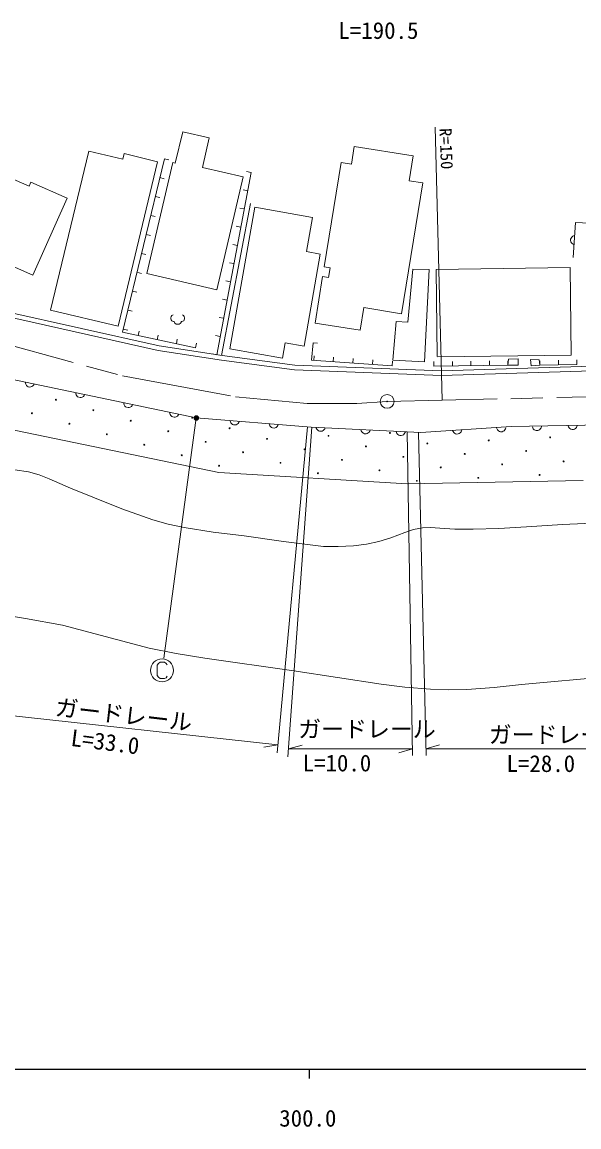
# Model space of a CAD drawing. Units: millimetres, scale not verified. Extents: x 40000 to 680000, y 20000 to 380000.
# Drawn here: x 336668 to 397422, y 198715 to 319212 of the extents above; entities that cross this region are included whole.
import ezdxf
from ezdxf.enums import TextEntityAlignment as Align

# ---------------------------------------------------------------- set-up
doc = ezdxf.new("R2010")
doc.units = ezdxf.units.MM
doc.header["$LTSCALE"] = 1000
doc.linetypes.add('CHAIN', pattern=[18.5, 12, -1.5, 3.5, -1.5])
for name, color, linetype, lineweight in [('M-BGD', 7, 'Continuous', 13), ('M-BGD-EXST', 7, 'Continuous', 13), ('M-BMK', 2, 'CHAIN', 13), ('M-BMK-SRVR', 3, 'Continuous', 13), ('M-STR-HTXT', 7, 'Continuous', 13), ('M-TTL-BAND', 7, 'Continuous', 25)]:
    doc.layers.add(name, color=color, linetype=linetype, lineweight=lineweight)
doc.styles.add('ＭＳ ゴシック', font='')
doc.styles.get('ＭＳ ゴシック').set_extended_font_data('MS Gothic')

msp = doc.modelspace()

# ---------------------------------------------------------------- linework, layer by layer
at = {"layer": 'M-BGD'}
for p, q in [((354194, 307257), (353387, 303818)), ((357090, 306578), (354194, 307257)), ((356337, 303365), (357090, 306578)), ((343935, 305138), (339782, 287793)), ((347642, 304251), (343935, 305138)), ((347789, 304864), (347642, 304251)), ((351446, 303989), (347789, 304864)), ((372916, 305656), (372601, 303703)), ((379336, 304621), (372916, 305656)), ((347146, 286030), (351446, 303989)), ((352195, 304314), (347619, 285383)), ((353117, 303881), (350284, 291803)), ((352195, 304314), (352681, 304196)), ((353387, 303818), (353117, 303881)), ((371472, 303885), (369640, 292526)), ((372601, 303703), (371472, 303885)), ((378899, 301916), (379336, 304621)), ((360801, 302318), (356337, 303365)), ((357898, 282932), (361660, 302809)), ((361660, 302809), (361169, 302902)), ((337434, 301315), (335202, 302311)), ((337630, 301754), (337434, 301315)), ((341580, 299992), (337630, 301754)), ((351696, 302249), (352182, 302132)), ((357914, 290013), (360801, 302318)), ((378082, 287400), (380385, 301676)), ((380385, 301676), (378899, 301916)), ((351197, 300184), (351683, 300067)), ((361284, 300822), (360792, 300915)), ((337834, 291597), (341580, 299992)), ((361592, 299422), (358421, 282851)), ((362048, 299014), (359333, 283559)), ((360907, 298834), (360416, 298927)), ((368343, 297908), (362048, 299014)), ((350697, 298120), (351183, 298002)), ((367689, 294183), (368343, 297908)), ((360531, 296846), (360040, 296939)), ((396810, 293522), (397061, 297345)), ((397061, 297345), (409660, 296844)), ((350198, 296055), (350684, 295937)), ((396521, 295541), (396511, 295381)), ((396511, 295381), (396543, 295259)), ((396569, 295658), (396521, 295541)), ((396543, 295259), (396596, 295155)), ((396635, 295754), (396569, 295658)), ((396742, 295847), (396635, 295754)), ((396846, 295900), (396742, 295847)), ((396968, 295932), (396846, 295900)), ((331653, 294355), (337834, 291597)), ((360155, 294858), (359664, 294951)), ((369206, 293917), (367689, 294183)), ((396596, 295155), (396689, 295049)), ((396689, 295049), (396785, 294982)), ((396785, 294982), (396902, 294935)), ((349699, 293990), (350185, 293873)), ((359779, 292871), (359288, 292964)), ((367439, 283857), (369206, 293917)), ((349200, 291925), (349686, 291808)), ((350284, 291803), (357914, 290013)), ((369640, 292526), (370271, 292424)), ((370271, 292424), (370099, 291360)), ((379296, 292266), (378753, 286478)), ((381072, 292245), (379296, 292266)), ((380571, 282153), (381072, 292245)), ((396470, 292429), (381837, 292243)), ((381837, 292243), (381958, 282732)), ((396592, 282899), (396470, 292429)), ((359403, 290883), (358911, 290976)), ((369461, 291463), (368642, 286388)), ((370099, 291360), (369461, 291463)), ((348701, 289861), (349187, 289743)), ((359026, 288895), (358535, 288988)), ((373552, 285596), (373951, 288067)), ((373951, 288067), (378082, 287400)), ((334542, 287217), (351524, 283411)), ((334682, 287698), (351617, 283903)), ((339782, 287793), (347146, 286030)), ((348202, 287796), (348688, 287679)), ((352930, 287091), (352900, 286971)), ((352900, 286971), (352900, 286851)), ((352900, 286851), (352930, 286731)), ((353020, 287211), (352930, 287091)), ((353140, 287271), (353020, 287211)), ((354280, 287211), (354160, 287271)), ((354370, 287091), (354280, 287211)), ((354400, 286971), (354370, 287091)), ((354370, 286731), (354400, 286851)), ((354400, 286851), (354400, 286971)), ((358650, 286908), (358159, 287001)), ((347703, 285731), (348189, 285614)), ((352930, 286731), (352990, 286641)), ((352990, 286641), (353080, 286581)), ((353080, 286581), (353200, 286551)), ((353200, 286551), (353260, 286551)), ((353260, 286551), (353290, 286461)), ((353290, 286461), (353350, 286371)), ((353350, 286371), (353470, 286281)), ((353470, 286281), (353590, 286251)), ((353590, 286251), (353710, 286251)), ((353710, 286251), (353800, 286281)), ((353800, 286281), (353920, 286341)), ((353920, 286341), (353980, 286401)), ((353980, 286401), (354010, 286461)), ((354010, 286461), (354040, 286551)), ((354040, 286551), (354100, 286551)), ((354100, 286551), (354220, 286581)), ((354220, 286581), (354310, 286641)), ((354310, 286641), (354370, 286731)), ((368642, 286388), (373552, 285596)), ((377499, 286541), (377123, 282341)), ((378753, 286478), (377499, 286541)), ((347619, 285383), (355580, 283691)), ((349346, 285016), (349450, 285505)), ((351424, 284574), (351528, 285063)), ((353502, 284133), (353606, 284622)), ((358274, 284920), (357783, 285013)), ((351524, 283411), (358420, 282346)), ((351617, 283903), (358491, 282841)), ((355580, 283691), (355684, 284180)), ((359333, 283559), (365090, 282548)), ((365090, 282548), (365384, 284218)), ((365384, 284218), (367439, 283857)), ((368412, 284228), (368261, 282322)), ((368412, 284228), (368910, 284189)), ((357898, 282932), (357407, 283025)), ((358420, 282346), (366396, 281292)), ((358491, 282841), (366439, 281790)), ((368261, 282322), (377037, 281721)), ((368491, 282307), (368525, 282805)), ((370627, 282160), (370661, 282659)), ((372764, 282014), (372798, 282512)), ((374900, 281867), (374935, 282366)), ((377037, 281721), (377071, 282219)), ((377123, 282341), (380571, 282153)), ((381609, 281677), (381603, 282177)), ((381989, 282713), (396592, 282899)), ((382445, 281165), (412386, 282102)), ((383627, 281702), (383621, 282202)), ((385645, 281727), (385639, 282227)), ((387664, 281753), (387657, 282253)), ((389682, 281778), (389675, 282278)), ((389722, 282460), (389682, 281778)), ((390805, 282500), (389722, 282460)), ((390805, 281778), (390805, 282500)), ((393092, 282380), (392129, 282420)), ((392129, 282420), (392209, 281738)), ((393172, 281778), (393092, 282380)), ((393172, 281778), (393161, 282278)), ((395189, 281824), (395178, 282324)), ((397207, 281869), (397195, 282369)), ((366396, 281292), (382443, 280665)), ((366439, 281790), (382445, 281165)), ((381609, 281677), (389682, 281778)), ((382443, 280665), (412417, 281602)), ((389682, 281778), (390805, 281778)), ((392209, 281738), (393172, 281778)), ((393172, 281778), (397207, 281869)), ((334618, 280442), (355676, 276035)), ((337013, 279941), (337028, 279815)), ((337028, 279815), (337066, 279705)), ((337066, 279705), (337143, 279587)), ((337143, 279587), (337229, 279507)), ((337849, 279541), (337928, 279627)), ((337928, 279627), (337992, 279736)), ((337229, 279507), (337338, 279444)), ((337338, 279444), (337495, 279411)), ((337495, 279411), (337621, 279426)), ((337621, 279426), (337731, 279464)), ((337731, 279464), (337849, 279541)), ((342516, 278789), (342530, 278664)), ((342530, 278664), (342568, 278553)), ((342568, 278553), (342646, 278435)), ((342646, 278435), (342731, 278356)), ((342731, 278356), (342841, 278292)), ((343233, 278312), (343351, 278390)), ((343351, 278390), (343431, 278475)), ((343431, 278475), (343494, 278584)), ((342841, 278292), (342997, 278259)), ((342997, 278259), (343123, 278274)), ((343123, 278274), (343233, 278312)), ((347752, 277693), (347766, 277568)), ((347766, 277568), (347805, 277458)), ((347805, 277458), (347882, 277339)), ((347882, 277339), (347967, 277260)), ((347967, 277260), (348077, 277196)), ((348077, 277196), (348233, 277163)), ((348233, 277163), (348359, 277178)), ((348359, 277178), (348469, 277216)), ((348469, 277216), (348588, 277294)), ((348588, 277294), (348667, 277379)), ((348667, 277379), (348730, 277488)), ((352778, 276641), (352793, 276516)), ((352793, 276516), (352831, 276405)), ((352831, 276405), (352908, 276287)), ((352908, 276287), (352994, 276208)), ((352994, 276208), (353103, 276144)), ((353103, 276144), (353260, 276111)), ((353260, 276111), (353385, 276126)), ((353385, 276126), (353496, 276164)), ((353496, 276164), (353614, 276242)), ((353614, 276242), (353693, 276327)), ((353693, 276327), (353757, 276436)), ((355676, 276035), (368211, 275025)), ((358138, 270103), (330602, 275780)), ((359361, 275738), (359391, 275615)), ((359391, 275615), (359443, 275511)), ((359443, 275511), (359535, 275403)), ((359535, 275403), (359630, 275335)), ((359630, 275335), (359746, 275285)), ((359746, 275285), (359906, 275273)), ((359906, 275273), (360028, 275303)), ((360028, 275303), (360133, 275355)), ((360133, 275355), (360241, 275446)), ((360241, 275446), (360308, 275541)), ((360308, 275541), (360358, 275658)), ((363622, 275395), (363652, 275272)), ((363652, 275272), (363704, 275167)), ((363704, 275167), (363795, 275060)), ((363795, 275060), (363890, 274992)), ((363890, 274992), (364007, 274942)), ((364007, 274942), (364166, 274929)), ((364166, 274929), (364289, 274960)), ((364289, 274960), (364393, 275011)), ((364393, 275011), (364501, 275103)), ((364501, 275103), (364569, 275198)), ((364569, 275198), (364618, 275314)), ((368211, 275025), (380160, 274437)), ((368739, 275035), (368772, 274913)), ((368772, 274913), (368825, 274809)), ((368825, 274809), (368919, 274704)), ((369518, 274668), (369624, 274762)), ((369624, 274762), (369690, 274858)), ((369690, 274858), (369737, 274975)), ((373646, 274758), (373680, 274636)), ((380160, 274437), (390036, 275103)), ((384611, 274617), (384643, 274740)), ((388443, 274943), (388487, 274824)), ((388487, 274824), (388550, 274726)), ((389253, 274647), (389350, 274750)), ((389350, 274750), (389407, 274852)), ((389407, 274852), (389443, 274973)), ((390036, 275103), (411711, 275491)), ((392341, 275063), (392384, 274944)), ((392384, 274944), (392447, 274846)), ((392447, 274846), (392550, 274749)), ((392550, 274749), (392652, 274692)), ((393052, 274704), (393150, 274767)), ((393150, 274767), (393247, 274870)), ((393247, 274870), (393304, 274972)), ((393304, 274972), (393340, 275093)), ((396238, 275183), (396282, 275064)), ((396282, 275064), (396345, 274966)), ((396345, 274966), (396448, 274869)), ((396448, 274869), (396549, 274812)), ((396549, 274812), (396671, 274776)), ((396671, 274776), (396831, 274781)), ((396831, 274781), (396949, 274824)), ((396949, 274824), (397047, 274887)), ((397047, 274887), (397144, 274990)), ((397144, 274990), (397201, 275092)), ((397201, 275092), (397237, 275213)), ((368919, 274704), (369016, 274638)), ((369016, 274638), (369133, 274591)), ((369133, 274591), (369293, 274581)), ((369293, 274581), (369415, 274614)), ((369415, 274614), (369518, 274668)), ((373680, 274636), (373735, 274533)), ((373735, 274533), (373830, 274428)), ((373830, 274428), (373927, 274363)), ((373927, 274363), (374044, 274317)), ((374044, 274317), (374204, 274310)), ((374204, 274310), (374326, 274344)), ((374326, 274344), (374429, 274399)), ((374429, 274399), (374534, 274494)), ((374534, 274494), (374599, 274591)), ((374599, 274591), (374644, 274708)), ((377485, 274569), (377519, 274447)), ((377519, 274447), (377574, 274344)), ((377574, 274344), (377669, 274239)), ((377669, 274239), (377766, 274175)), ((377766, 274175), (377884, 274129)), ((377884, 274129), (378043, 274121)), ((378043, 274121), (378165, 274155)), ((378165, 274155), (378268, 274210)), ((378268, 274210), (378373, 274305)), ((378373, 274305), (378438, 274402)), ((378438, 274402), (378484, 274520)), ((383645, 274672), (383693, 274555)), ((383693, 274555), (383760, 274459)), ((383760, 274459), (383866, 274366)), ((383866, 274366), (383970, 274313)), ((383970, 274313), (384092, 274281)), ((384092, 274281), (384252, 274292)), ((384252, 274292), (384369, 274340)), ((384369, 274340), (384465, 274407)), ((384465, 274407), (384558, 274513)), ((384558, 274513), (384611, 274617)), ((388550, 274726), (388653, 274629)), ((388653, 274629), (388755, 274572)), ((388755, 274572), (388876, 274536)), ((388876, 274536), (389036, 274541)), ((389036, 274541), (389155, 274584)), ((389155, 274584), (389253, 274647)), ((392652, 274692), (392773, 274656)), ((392773, 274656), (392933, 274661)), ((392933, 274661), (393052, 274704)), ((378673, 268837), (358138, 270103)), ((397895, 269204), (378673, 268837))]:
    msp.add_line(p, q, dxfattribs=at)
for points in [[(335865, 270384), (337370, 270171), (338515, 269849), (339635, 269415), (341964, 268368), (344376, 267395), (347555, 266131), (350940, 264908), (352606, 264448), (354356, 264077), (357512, 263592), (360904, 263175), (365201, 262554), (369572, 262034), (371163, 262007), (372837, 262089), (374229, 262266), (375605, 262556), (376913, 262959), (378429, 263540), (379379, 263857), (380343, 264055), (381235, 264093), (382237, 264027), (383895, 263912), (385893, 263894), (388692, 263976), (391686, 264167), (395643, 264432), (399721, 264600)], [(333089, 254819), (337039, 254182), (341068, 253421), (350523, 250935), (353464, 250347), (356622, 249824), (366317, 248465), (375835, 247006), (378421, 246689), (381215, 246459), (383212, 246394), (385189, 246432), (388178, 246654), (391166, 246976), (400800, 247837)]]:
    msp.add_lwpolyline(points, dxfattribs=at)
for centre in [(340357, 278021), (337741, 276551), (344442, 276875), (355227, 276053), (341826, 275405), (348527, 275729), (359312, 274907), (345911, 274259), (352612, 274583), (363397, 273761), (370097, 274085), (376798, 274409), (387583, 273587), (394284, 273911), (349996, 273114), (356697, 273437), (360782, 272292), (367482, 272615), (374182, 272939), (380883, 273263), (391668, 272441), (354081, 271968), (364867, 271146), (371567, 271470), (378267, 271794), (384968, 272117), (395753, 271295), (358166, 270822), (368952, 270000), (375652, 270324), (382352, 270648), (389053, 270972), (379737, 269178), (386437, 269502), (393138, 269826)]:
    msp.add_circle(centre, 50, dxfattribs=at)
at = {"layer": 'M-BGD-EXST'}
for p, q in [((352120, 249848), (355675, 276035)), ((351540, 249257), (351390, 249057)), ((351390, 249057), (351390, 247957)), ((351740, 249407), (351540, 249257)), ((352190, 249407), (351740, 249407)), ((352390, 249257), (352190, 249407)), ((352490, 249107), (352390, 249257)), ((351390, 247957), (351540, 247757)), ((351540, 247757), (351740, 247607)), ((351740, 247607), (352190, 247607)), ((352190, 247607), (352390, 247707)), ((352390, 247707), (352490, 247857))]:
    msp.add_line(p, q, dxfattribs=at)
for centre, radius in [((355675, 276035), 250), ((355675, 276035), 150), ((355675, 276035), 50), ((351940, 248507), 1250)]:
    msp.add_circle(centre, radius, dxfattribs=at)
at = {"layer": 'M-BMK'}
for p, q in [((330669, 285241), (347613, 280638)), ((347613, 280638), (359954, 278348)), ((359954, 278348), (367790, 277613)), ((376502, 277838), (427467, 278981)), ((367790, 277613), (373177, 277613)), ((373177, 277613), (376502, 277838))]:
    msp.add_line(p, q, dxfattribs=at)
at = {"layer": 'M-BMK-SRVR'}
for radius in [750, 30]:
    msp.add_circle((376502, 277838), radius, dxfattribs=at)
at = {"layer": 'M-STR-HTXT'}
for p, q in [((382506, 277973), (381749, 307766)), ((367794, 275059), (364510, 239507)), ((365662, 239090), (368277, 275022)), ((378689, 274510), (379282, 239207)), ((380744, 239206), (379904, 274450)), ((364590, 240374), (327381, 244464)), ((364590, 240374), (363053, 240120)), ((365727, 239943), (367227, 240363)), ((365727, 239943), (379269, 239943)), ((379269, 239943), (377769, 239523)), ((380726, 239960), (382226, 240380)), ((380726, 239960), (409695, 239965))]:
    msp.add_line(p, q, dxfattribs=at)
at = {"layer": 'M-TTL-BAND'}
for p, q in [((40000, 205000), (579000, 205000)), ((368000, 205000), (368000, 204000))]:
    msp.add_line(p, q, dxfattribs=at)

# ---------------------------------------------------------------- texts
at = {"layer": 'M-STR-HTXT', "style": 'ＭＳ ゴシック'}
for s, p in [('L=190.5', (371184, 316829)), ('ガードレール', (366795, 240641)), ('ガードレール', (387584, 240034)), ('L=10.0', (367281, 236937)), ('L=28.0', (389527, 236876))]:
    msp.add_text(s, height=1833, dxfattribs=at).set_placement(p, align=Align.BOTTOM_LEFT)
for s, height, rotation, p in [('R=150', 1320, 272.3, (381807, 307602)), ('ガードレール', 1833, 353.4, (340144, 243072)), ('L=33.0', 1833, 352.7, (341840, 239733))]:
    msp.add_text(s, height=height, rotation=rotation, dxfattribs=at).set_placement(p, align=Align.BOTTOM_LEFT)
at = {"layer": 'M-TTL-BAND', "style": 'ＭＳ ゴシック'}
msp.add_text('300.0', height=1833, dxfattribs=at).set_placement((367844, 198195), align=Align.BOTTOM_CENTER)

doc.saveas('drawing.dxf')
